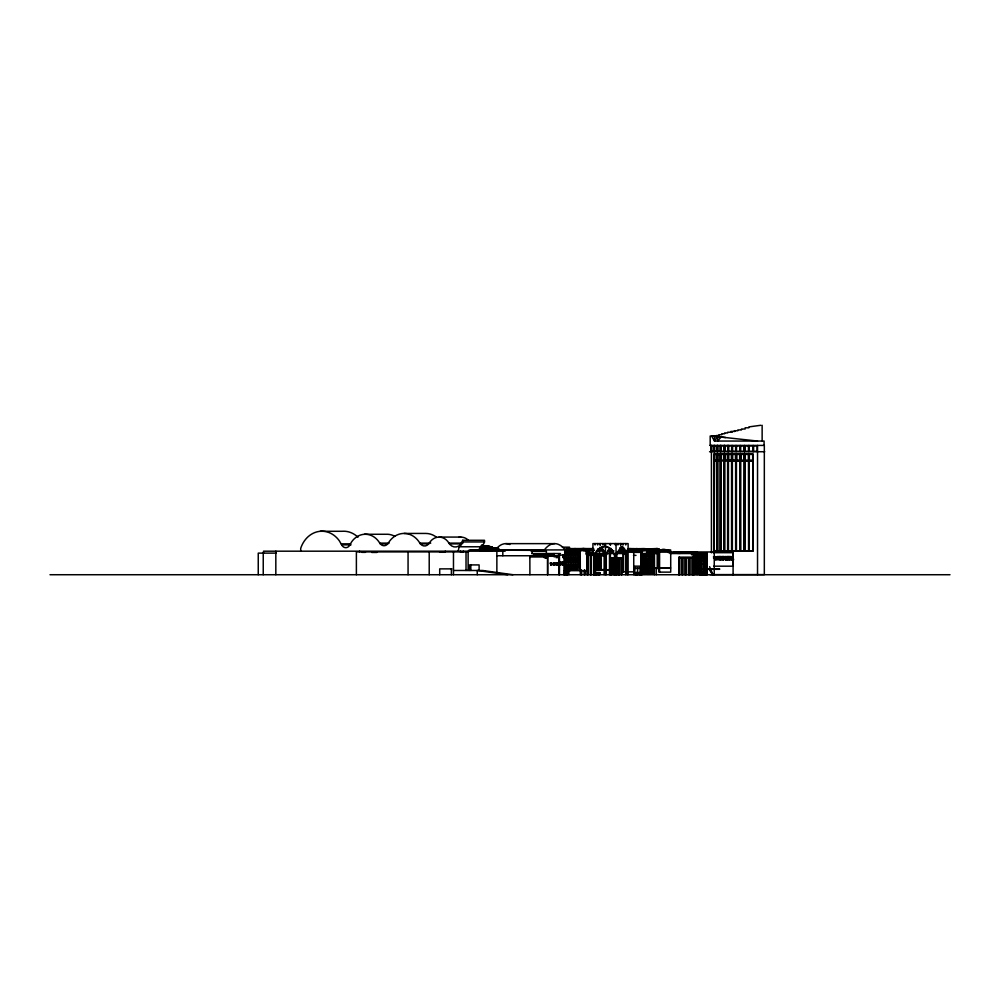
<?xml version="1.0" encoding="UTF-8"?>
<svg xmlns="http://www.w3.org/2000/svg" width="1000" height="1000" viewBox="0 0 1000 1000"><rect width="100%" height="100%" fill="white"/><g stroke="black" fill="none" stroke-linecap="round" stroke-linejoin="round"><path stroke-width="1.5" d="M694.675 574.725L694.675 553.15L701.988 552.712L701.988 573.35M696.175 574.725L696.175 553.062M697.663 574.725L697.663 552.975M699.125 574.725L699.125 552.888M700.575 574.725L700.575 552.8M564.163 564.062L564.225 564.775L564.15 562.25M564.438 564.9L564.45 562.25L564.225 564.725M720.775 436.987L717.688 436.7L717.65 441.05L721.062 437.062L725.662 437.512M563.513 564.388L563.575 562.3M563.2 562.487C563.987 567.837 558.913 561.45 563.875 562.3C563.825 566.525 564.562 562.2 564.075 562.375M562.837 563.8L562.188 564.888M486.213 550.837C484.225 542 494.188 547.888 497.537 550.887M564.1 562.825L564.15 563.713M562.3 562.55L562.638 564.462M563.2 564.6L564.513 564.725M717.85 556.775L717.237 556.775M713.825 558.288L713.525 556.763M727.125 559.525L728.288 559.7M727.375 559.525C727.862 554.288 725.562 563.075 727.375 557.513M720.337 557.788L720.588 557.05M729.412 559.7L728.337 558.9M554.45 564.862L554.25 564.075M560.112 564.712L561.6 564.138L560.737 562.312M713.562 556.85L714.638 556.675L714.188 557.337M730.625 556.775L729.925 556.525L730.037 559.7L729.038 556.6M732.163 556.775L732.412 559.175M732.412 556.775L731.725 556.6L731.8 559.462M715.125 559.575L716.637 559.625M715.375 559.575L715.312 556.6L715.062 559.625M718.9 556.775L718.062 559.763L717.4 556.6L717.712 559.7L719 559.412L719.163 556.663M720.925 559.65C717.463 561.838 720.65 551.688 719.5 559.7M721.137 559.625L721.85 556.525L721.7 559.7M723.45 559.625C720.775 552.25 725.65 563.362 721.75 558.9M723.65 559.575L723.675 556.763M725.5 559.575L726.175 559.7L725.438 559.625L725.438 556.525C727.5 555.988 726.312 560.788 726.087 556.6M727.125 557.513L727.05 559.7C731 550.25 726.675 566.475 727.825 556.525L726.938 556.525L726.5 558.475M731.975 559.7L731.975 556.6M721.888 559.575L722 558.9M723.787 556.763L723.863 559.7M728.475 559.575L728.6 558.9M727.75 556.763L727.575 559.7M556.175 564.837L557.6 565.025M727.237 556.638L726.75 558.475M553.387 563.088L553.462 564.975M553.587 563.088L553.587 563.737M553.25 564.888L553.587 564.075M554.575 563.088L554.837 564.975L554.175 564.975M554.775 563.088L554.25 563.737M458.162 551.188L459.15 546.775A9.363 7.938 -90 0 0 462.75 541.95L462.75 540.288L484.5 540.288L484.5 541.95A9.363 7.938 -90 0 1 480.9 546.775L479.913 551.188M550.7 564.875L551.225 563.325M550.7 563.325L550.862 564.875M722.138 557.325L722.412 558.462M722.113 558.462L722.387 557.325M728.725 557.325L729 558.462M728.7 558.462L728.975 557.325M731.475 559.15L730.375 559.175L730.188 556.6L729.788 559.7M729.5 559.538L733.575 559.85L733.2 559.175M733.538 559.038L732.163 559.175M713.787 558.138L714.6 558.138M713.562 558.362L714.688 558.038M462.75 540.288L460.487 544.625A9.125 7.738 90 0 1 449.888 544.425L448.938 543.125A14.188 12.038 90 0 0 429.237 543.125L428.65 543.95A6.75 5.725 -90 0 1 420.45 543.95L419.862 543.125A22.75 19.288 -90 0 0 388.275 543.125L387.75 543.875A6.138 5.2 -90 0 1 380.3 543.875L379.762 543.125A20.838 17.675 -90 0 0 351.562 541.962L349.9 544.85A5.55 4.7 -90 0 1 345.8 547.675A5.55 4.7 -90 0 1 341.7 544.85L339.263 540.725A26.8 22.725 -90 0 0 300.712 548.325L300.712 551.188M556.475 564.1L557.337 563.688L556.475 563.775M557.55 562.95L556.175 563.112M720.612 559.025L720.475 558.337M593.75 550.475L565.638 550.487L566.737 548.575L593.7 548.575M712.95 574.725L713.625 574.725M720.462 557.775L720.337 557.05M550.35 563.325L551.838 563.413M573.55 550.475L574.913 548.575L578.638 549.525M720.775 559.575L720.825 556.737M562.475 564.375L562.562 562.55M479.012 549.925L494.263 548.475L490.575 546.763L480.138 547.762L483.762 546.925L495.4 549.2L494.288 549.375L493.062 547.825L479.875 548.5L491.225 550.025L494.875 550.188L495.4 549.2L491.225 547.775M581.388 550.475L583.025 548.575L592.038 549.05L581.388 550.475L566.737 548.575L567.3 549.062M589.15 550.475L590.062 549.05L593.038 548.888M562.788 562.413L562.712 564.438L562.025 563.8M562.075 562.413L562.7 564.875M717.688 436.7L722.325 437.15L717.688 436.7L714.513 441.05L711.612 436.037L716.225 436.475M716.538 559.525L716.688 556.912L715.15 556.775M720.75 558.038L720.675 559.65M721 558.038L720.387 556.525M495.262 550.163L496.5 550.013L494.875 550.188C491.05 545.887 483.15 543.812 480.712 550.65L486.287 549.15L490.35 550.462M620.575 549.05L619.163 550.475L623.488 550.475M728.962 556.737L729.925 559.625M713.775 558.4L713.775 556.763M723.4 559.575L723.337 556.525L724.112 556.525L724.062 559.575M725.688 559.7L725.688 556.6M633.413 550.475L636.737 548.575L641.4 549.525M561.013 564.75L561.075 562.425M722.575 559.625L722.525 558.9M729.163 559.625L729.112 558.9M720.475 559.163L720.325 558.312M497.55 548.513L492.275 547.913L498.938 548.513L491.188 548.513M712.537 574.725L713.2 574.725M485.387 546.4L486.625 545.812C493 547.15 481.7 545.237 480.138 547.762L485.462 545.95L488.938 546.475L484.325 546.2L481.037 547.55M480.925 547.85L485.462 545.95L488.938 546.475L486.625 545.812L481.375 547.2L482.1 547M560.85 564.375L560.975 562.85M716.175 559.15L716.125 557.062M480.95 548.162L483.088 547.475L492.987 548.688L493.062 547.825L489.513 546.788L491.838 547.25L489.625 547.85L486.625 545.812C480.387 546.125 491.275 546.562 493.062 547.825L490.2 547.325M483.2 546.55L487.238 546.05L490.962 547.45L484.275 546.375L485.887 545.925M655.475 549.525L643.812 548.575L627.875 549.05L659.375 549.05L629.475 548.575L631.087 549.05M479.212 549.637L486.375 547.762L494.875 550.188M490.575 546.763L491.163 547.425M642.013 549.05L657.412 548.575L655.438 549.05M589.087 549.625L592.038 549.05M573.025 549.525L583.025 548.575L594.113 549.913M565.638 550.487L574.212 549.05L583.875 549.05M645.975 549.525L657.412 548.575M598.275 550.237L602.638 549.525M627.8 550.237L635.025 549.05L645.612 549.05M715.975 559.175L716.8 558.112L715.975 557.05M495.4 549.2L486.325 548.413L478.862 549.225M482.088 550.475L488.975 550.425M716.012 559.7L717.175 558.112L716.012 556.525M484.325 546.2L488.812 546.362M691.663 553.337L694.675 553.15M693.162 555.925L707.013 555.462M693.162 558.612L707.013 558.212M696.988 553.475L707.013 552.712L707.013 574.725M693.162 561.3L707.013 560.962M693.162 563.987L707.013 563.713M760.812 425.275L748.863 426.9L748.863 427.788L745.138 427.788L745.138 429.012L741.462 429.012L741.462 429.938L737.85 429.938L737.85 430.725L734.338 430.725L734.338 431.4M734.925 431.4L730.95 431.4L730.95 432.225M732.237 432.225L727.688 432.225L727.688 432.95L724.587 432.95L724.587 433.787L721.663 433.787L721.663 434.725L718.925 434.725L718.925 435.538L716.4 435.538M715.938 436.037L710.188 436.037L710.188 445.425M709.938 445.425L764.325 445.425L764.325 574.6L709.987 574.637M711.413 445.863L714.05 445.863M714.375 445.863L717.188 445.863L717.188 451.287L714.375 451.287M717.562 445.863L720.537 445.863L720.537 451.287L717.562 451.287M724.087 445.863L721 445.863L721 451.287L724.087 451.287M727.825 445.863L724.625 445.863L724.625 451.287L727.825 451.287L727.675 445.863M736.45 445.863L739.912 445.863L739.812 451.287L736.45 451.287L736.55 445.863M740.638 445.863L744.15 445.863L744.15 451.287L740.638 451.287L740.713 445.863M711.413 451.287L714.05 451.287M731.725 451.287L728.425 451.287L728.425 445.863L731.725 445.863L731.587 451.287M709.55 451.725L764.712 451.725M717.113 454.412L714.287 454.412L714.287 460.175L717.113 460.175M717.487 454.412L720.462 454.412M720.9 454.412L724.013 454.412M727.75 454.412L724.538 454.412L724.538 460.175L727.75 460.175M731.65 454.412L728.375 454.412L728.375 460.175L731.65 460.175M735.675 454.412L732.362 454.412L732.362 460.175L735.675 460.175M744.062 454.412L740.688 454.412L740.688 460.175L744.062 460.175L743.938 454.412M717.487 460.175L720.462 460.175M720.9 460.175L724.013 460.175M727.887 460.7L753.162 460.7M727.95 460.988L714.125 460.988L714.125 550.625L717.275 550.75L717.275 460.988M728.138 460.988L731.85 460.988M732.1 460.988L735.888 460.988M740.037 460.988L736.213 460.988L736.213 550.763L740.037 550.763M744.725 460.988L748.575 460.988M752.913 550.763L749.087 550.763L749.087 460.988L752.913 460.988L752.862 550.763M320.275 531.287L342.038 531.287A26.8 22.725 -90 0 1 357.975 537.2M404.075 533.438L425.825 533.438A22.75 19.288 -90 0 1 436.5 537.238M364.425 534.275L386.175 534.275A20.838 17.675 -90 0 1 394.812 536.362M439.087 537.075L460.85 537.075M462.75 541.95L484.5 541.95M379.762 543.125L389.087 543.125M419.862 543.125L430.737 543.125M448.938 543.125L462.925 543.125M505.825 543.638L554.725 543.638M341.1 543.837L350.487 543.837M380.275 543.85L387.762 543.85M420.387 543.862L428.713 543.862M449.487 543.875L461.062 543.875M341.7 544.85L351.025 544.85M594.25 574.725L594.25 555.175A16.775 14.225 90 0 1 604.475 546.275L605.262 546.275A15.237 12.925 90 0 1 612.112 550.013M459.15 546.775L480.9 546.775M562.388 547.175L569.513 547.175L569.513 549.35M492.275 547.913L497.962 547.913M601.587 548.575L598.987 548.575L600.1 549.05M566.163 549.062L593.188 549.05M597.863 549.05L602.475 549.05M564.987 549.35L576.362 549.35M578.125 549.612L584.2 549.612L588.55 552.688M534.15 549.837L545.138 549.837M637.275 550.337L637.275 549.763A8.462 7.175 -90 0 1 641.95 549.763L665.837 550.337M598.45 549.963L603.112 549.963M609.338 549.963L610.775 549.963L610.775 550.725M627.1 549.987L670.675 549.987L670.675 550.7L627.1 550.7M534.562 550.15L544.725 550.15M593.625 550.138L583.387 550.725M598.013 550.138L603.088 550.138M607.987 550.138L612.375 550.138M598.325 550.475L602.863 550.475M608.85 550.475L611.838 550.475L609.325 549.9M627.775 550.475L646.025 550.337M664.087 550.337L668.775 550.337L668.775 552.475M714.125 550.625L714.538 460.988M586.825 550.725L593.5 550.725M596.487 550.725L603.713 550.725M607.95 550.725L613.837 550.725M717.062 453.888L717.087 551.05L753.188 551.05L753.162 453.888L713.913 453.888L713.913 550.913L714.338 453.888M727.95 550.763L716.862 550.75L716.862 460.988M728.138 550.763L731.85 550.763M732.1 550.763L735.888 550.763M744.275 550.763L740.425 550.763L740.425 460.988L744.275 460.988L744.112 550.763M531.475 551.188L546.388 551.188L546.388 553.538M617.7 551.45L623.138 551.45M626.975 551.45L642.5 551.45M468.587 551.9L356.388 551.9L356.388 574.725M588.55 552.087L583.737 549.612M613.025 552.013L610.025 552.013L610.025 553.538M617.312 552.013L623.538 552.013L623.538 571.85M627.737 552.013L633.75 552.013L633.737 574.725M674.075 551.975L714.25 551.975L714.25 574.725M361.825 552.35L365.462 552.35M439.6 552.263L444.538 552.263M668.763 552.212L689.237 552.212M371.737 552.45L377.013 552.45M668.025 552.475L697.862 552.475M586.025 552.688L593.825 552.688M713.15 552.688L733.25 552.688M276.363 553.125L258.25 553.125L258.25 574.725M564.725 553.237L578.975 553.237M531.663 553.538L560.462 553.538M585.975 553.538L623.062 553.538L623.062 571.85L633.75 571.85M642.175 553.538L658.925 553.538L658.925 572.137L670.713 572.137L670.713 552.137L646.6 552.137L646.775 574.288L651.112 574.288L651.112 553.725M670.037 553.538L693.725 553.538L693.725 574.725M641.513 553.725L654.013 553.725L654.013 574.288L652.562 574.288L652.562 553.725M533.575 554.462L554.075 554.462M586.138 554.575L594.362 554.575L594.362 574.725M594.05 554.938L606.275 554.938L606.275 574.725M534.625 555.087L553.663 555.087M564.237 555.087L558.25 555.087L558.25 556.275M594.25 555.175L595.05 555.175A16.775 14.225 90 0 1 605.262 546.275M600 547.275A20.438 10.838 -90 0 1 604.138 555.175L606.337 555.175A15.788 13.388 -90 0 1 611.337 548.513M604.475 546.275A15.237 12.925 -90 0 1 614.525 555.175L615.312 555.175A21.2 11.238 90 0 1 615.612 554.212M627.25 574.725L627.25 555.175L625.75 555.175A17.5 14.837 90 0 0 619.65 548M594 555.325L587.15 555.325L587.15 574.725M633.488 555.388L634.362 555.388M635.2 555.388L635.988 555.388M564.725 555.487L578.975 555.487M496.863 555.75L544.212 555.75M553.95 555.913L558.212 555.913M563.513 555.913L564.7 555.913L564.575 574.725M594.025 555.938L604.812 555.938M558.85 556.275L547.375 556.275L547.375 556.962M642.438 556.287L654.013 556.287M721 556.638L718.487 556.525L718.413 559.087L717.6 558.362M721.85 556.525L722.7 556.525M728.45 556.525L729.287 556.525M732.5 556.525L731.8 556.775M544.1 556.737L547.388 556.737M717.15 556.6L717.925 556.6L718.2 559.2L718.812 556.775M719.575 556.775L718.562 556.775M724.112 556.6L723.425 556.763M529.9 556.962L547.537 556.962M713.787 557.075L714.638 557.163M715.512 557.05L716.225 557.05M719.7 557.05L720.85 557.25M713.787 557.438L714.038 557.075M726.725 559.7L725.85 557.513L726.475 559.7M555.975 557.6L558.25 557.6M563.663 557.6L563.513 555.087M564.725 557.75L578.975 557.75M713.787 557.725L714.438 557.825M714.188 557.825L714.412 556.675M719.7 557.788L720.588 557.788M616.462 558.4L616.538 574.725M719.7 558.312L720.575 558.312M642.438 558.862L654.013 558.862M715.512 559.175L716.225 559.175M719.7 559.175L720.575 559.175M594.025 559.362L601.213 559.362M564.725 560.013L578.975 560.013M642.438 561.438L654.013 561.438M564.725 562.275L578.975 562.275M560.337 564.812L560.075 562.375L560.075 564.812M561.775 562.413L563.488 562.4L563.462 564.8M594.025 562.775L601.213 562.775M553.2 564.975L553.263 563.088M551.8 563.337L551.062 563.325L551.225 564.875M556.475 563.288L557.625 562.863M553.387 563.737L554.45 563.737L554.175 562.975M642.438 564.012L654.013 564.012M553.387 564.075L554.45 564.075L554.375 564.975M560.388 564.4L561.337 564.025L560.712 562.725M563.962 564.637L578.975 564.538M556.475 564.663L557.55 564.663M594.025 566.2L601.213 566.2M713.763 566.188L733.25 566.188M642.438 566.575L654.013 566.575M564.725 566.8L578.975 566.8M451.925 568.875L439.7 568.875L439.7 574.725M697.087 568.9L719.613 568.9M609.487 569.113L610.388 569.113M642.438 569.15L645.337 569.15M646.775 569.15L651.112 569.15M652.562 569.15L654.013 569.15M697.087 569.312L719.613 569.312M594.025 569.612L604.812 569.612M594.038 569.862L612.325 569.862L594.038 570.337M453.475 570.475L482.575 570.475L512.925 574.725M564.312 570.662L587.263 570.662L587.263 549.875L469.075 550.05L469.075 551.188M564.45 570.988L569.837 570.988M642.438 571.725L645.337 571.725M646.775 571.725L651.112 571.725M652.562 571.725L654.013 571.725M567.537 572.575L564.462 572.775L566.55 572.913M599.675 572.762L595.6 572.762L595.662 574.525L599.675 574.525M638.65 572.575L635.625 572.575L635.625 574.725M639.175 572.575L640.1 572.575L640.1 574.725L640.15 566.163L634.8 566.163L634.8 574.725M699.613 572.737L705.537 572.737M595.662 572.9L596.163 574.513M596.562 572.863L598.7 572.863M599.6 572.9L599.138 574.513M636.7 572.788L638.65 572.913M700.7 572.875L700.7 574.5M700.962 572.837L702.575 572.875L702.575 574.5L699.613 574.5M563.587 574.525L567.537 574.525M635.737 574.538L639.975 574.538M702.962 574.587L705.537 574.5M50 574.725L950 574.725M713.913 550.913L717.487 551.05L717.487 453.888M602.013 548.725L598.987 548.575L601.613 548.763M566.737 548.575L575.625 549.05M629.475 548.575L638.987 550.125M719.175 436.788L714.538 436.35L714.513 441.05L764.087 441.05L764.087 445.425M711.612 436.037L757.513 441.05M561.263 562.375L560.125 562.513M507.625 574.725L477.262 570.475L477.262 574.725M483.088 547.475L482.013 547.275L488.825 546.487L486.675 546.1M509.862 544.538L509.613 544.412A33.4 17.7 -90 0 0 503.925 543.837L502.038 544.412A33.4 17.7 -90 0 0 495.163 550.388M731.413 559.7L731.538 559.038M584.2 549.612L587.475 552.688M730.013 556.775L730.713 556.6L730.625 559.175M726.175 559.625L726.1 557.513M489.625 547.85L491.712 550.9M712.887 574.587L708.725 568.587L712.962 574.55L709.6 566.675M550.262 562.888L550.788 565.025M733.263 559.738L733.325 559.038M564.4 562.825L564.438 563.713M762.138 425.275L762.138 440.725M757.537 445.425L757.537 574.6M753.188 445.425L753.2 451.725M749.137 460.988L749.137 550.763M748.863 445.425L748.838 451.725M748.787 453.888L748.863 551.05M748.475 460.988L748.575 550.763L744.725 550.763L744.837 460.988M744.963 445.863L744.963 451.287M744.55 551.05L744.55 453.888L744.45 551.05M744.075 445.863L744.075 451.287M740.812 454.412L740.812 460.175M740.588 460.988L740.588 550.763M740.238 445.425L740.312 451.725M740.15 453.888L740.312 551.05M740.1 460.7L740.1 551.05M739.825 460.988L739.825 550.763M739.663 454.412L739.663 460.175M736.637 454.412L736.637 460.175M736.425 460.988L736.425 550.763M736.025 445.425L736.15 451.725M736.15 453.888L736.15 551.05M735.938 453.888L735.938 551.05M735.638 445.863L735.638 451.287M735.625 460.988L735.625 550.763M735.462 454.412L735.462 460.175M733.088 552.688L733.088 574.725M732.825 552.688L732.825 566.188M732.487 445.863L732.487 451.287M732.575 454.412L732.575 460.175M732.362 460.988L732.362 550.763M732.1 453.888L732.1 551.05M731.825 453.888L731.838 551.05M731.55 460.988L731.55 550.763M731.375 454.412L731.375 460.175M728.562 445.863L728.562 451.287M728.65 454.412L728.65 460.175M728.45 460.988L728.45 550.763M728.05 445.425L728.188 451.725M728.188 453.888L728.188 551.05M728.025 445.425L728.025 451.725M727.85 453.888L727.887 551.05M727.613 460.988L727.613 550.763M727.412 454.412L727.412 460.175M724.788 445.863L724.788 451.287M724.875 454.412L724.875 460.175M724.675 460.988L724.675 550.763M724.438 445.425L724.438 451.725M724.438 453.888L724.438 551.05M724.275 445.425L724.237 451.725M723.9 445.863L723.9 451.287M723.825 460.988L723.825 550.763M723.65 454.412L723.65 460.175M721.2 445.863L721.2 451.287M721.275 454.412L721.275 460.175M721.087 460.988L721.087 550.763M720.863 445.425L720.863 451.725M720.863 453.888L720.863 551.05M720.662 445.425L720.612 451.725M720.713 460.988L720.638 550.763M720.487 453.888L720.462 551.05M720.288 445.863L720.288 451.287M720.238 460.988L720.238 550.763M720.062 454.412L720.062 460.175M719.95 557.05L719.95 557.788M719.95 558.312L719.95 559.175M717.875 454.412L717.875 460.175M717.8 445.863L717.8 451.287M717.7 460.988L717.7 550.763M717.487 445.425L717.487 451.725M717.225 445.425L717.237 451.725M716.912 445.863L716.912 451.287M716.7 454.412L716.7 460.175M715.763 557.05L715.763 559.175M714.638 445.863L714.638 451.287M714.7 454.412L714.7 460.175M714.338 445.425L714.338 451.725M714.05 445.425L714.062 451.725M713.763 445.863L713.763 451.287M711.7 445.863L711.7 451.287M711.425 445.425L711.425 552.825M711.137 445.425L711.137 451.725M706.862 552.712L706.862 574.725M706.737 552.712L706.737 574.725M706.05 552.712L706.05 574.725M705.713 574.7L705.713 572.55L699.45 572.55L699.45 574.7M705.512 572.55L705.512 574.7M704.987 552.712L704.987 574.725M704.538 574.5L704.538 572.737L702.962 572.837L702.9 574.663M704.362 572.55L704.362 574.7M704.3 572.55L704.287 574.7M703.612 552.712L703.612 574.725M702.788 572.737L702.8 574.688M701.188 572.875L701.2 574.5M699.812 572.737L699.812 574.5M699.638 572.55L699.638 574.7M693.275 574.725L693.275 557.15L678.8 557.15L678.8 574.725M692.913 574.725L692.913 557.8L679.112 557.8L679.112 574.725M692.675 557.15L692.675 574.725M691.975 551.975L691.975 555.013M691.988 557.8L691.988 574.725M690.55 551.975L690.55 553.538M690.05 557.8L690.05 574.725M689.312 557.8L689.312 574.725M688.388 557.8L688.388 574.725M686.112 557.8L686.112 574.725M685.725 557.8L685.725 574.725M684.85 557.8L684.85 574.725M682.837 557.8L682.837 574.725M682.45 557.8L682.45 574.725M681.862 557.8L681.862 574.725M679.825 551.975L679.825 553.538M679.712 557.8L679.712 574.725M679.388 557.15L679.388 574.725M678.088 552.212L678.088 553.538M659.587 552.137L659.587 572.137M658.35 553.538L658.35 568.675M657.212 553.538L657.212 568.675M656.312 568.362L656.312 574.725M654.463 553.538L654.463 574.725M649.675 553.725L649.675 574.288M648.225 553.725L648.225 574.288M645.337 553.725L645.337 574.288L642.438 574.288L642.438 553.725M643.888 553.725L643.888 574.288M642.175 551.45L642.175 574.725M641.95 549.763L641.925 550.7M641.3 551.45L641.3 574.725M640.888 574.725L640.888 552.375L632.562 552.375L632.562 551.45M640.462 551.45L640.462 552.375M639.788 572.575L639.788 574.725M639.663 572.775L639.663 574.538M637.587 568.362L637.587 574.725M637.137 572.913L637.15 574.525M636.862 572.575L636.862 574.725M636.7 572.575L636.688 574.725M636.55 572.575L636.55 574.725M636.05 572.775L636.05 574.538M635.938 572.575L635.938 574.725M628.112 574.725L628.112 543.587L592.925 543.587L592.925 554.487M625.75 543.587L625.75 544.987M625.75 574.725L625.75 555.175A17.688 9.375 90 0 0 621.087 546.7M623.138 543.587L623.138 544.987M621.912 574.725L621.912 557.788L610.7 557.788L610.7 574.725M621.475 574.725L621.475 558.4L616.763 558.4L616.763 574.725M621.2 558.4L621.2 574.725M620.675 543.587L620.675 544.987M620.525 543.587L620.525 544.987M619.288 558.4L619.288 574.725M619.012 558.4L619.012 574.725M618.763 558.4L618.763 574.725M617.925 543.587L617.925 544.987M617.013 574.725L616.825 555.175A21.2 11.238 -90 0 1 622.038 546.275A17.688 9.375 90 0 1 627.25 555.175M616.038 543.587L616.038 574.725M615.612 543.587L615.612 544.987M615.312 543.587L615.312 544.987M615.312 574.725L615.312 555.175A15.237 12.925 90 0 0 614.825 554.025M614.525 555.175L614.525 574.725M614.35 574.725L614.35 558.4L614.275 574.725M613.9 574.725L614.062 558.4L611.675 558.4L611.675 574.725M611.85 558.4L611.85 574.725M611.5 557.788L611.5 574.725M610.55 543.587L610.55 544.987M610.388 553.538L610.388 574.725M610.237 543.587L610.237 544.987M609.487 553.538L609.487 574.725M606.013 555.938L606.013 569.612M605.475 543.587L605.475 574.725M605.175 543.587L605.175 544.987M604.138 555.175L604.138 574.725M602.875 543.587L602.875 544.987M601.25 553.538L601.25 554.938M601.213 555.938L601.213 569.612M600.262 543.587L600.262 544.987M600.112 543.587L600.112 544.987M600.013 555.938L600.013 569.612M599.788 574.712L599.788 572.562L595.487 572.562L595.487 574.712M599.525 572.762L599.562 574.712M599.462 550.725L599.462 553.538M598.812 555.938L598.812 569.612M598.775 572.562L598.675 574.712M598.638 572.762L598.638 574.712M598.462 572.9L598.462 574.513M597.65 543.587L597.65 544.987M597.625 555.938L597.625 569.612M596.975 572.9L596.975 574.513M596.688 572.562L596.688 574.712M596.425 555.938L596.425 569.612M596.525 572.562L596.512 574.712M596.362 572.562L596.362 574.712M595.8 572.562L595.8 574.712M595.225 555.938L595.225 569.612M595.05 543.587L595.05 544.987M595.05 574.725L595.05 555.175A23.863 12.65 90 0 1 596.087 552.45M594.038 553.538L594.038 574.725M593.6 555.325L593.6 574.725M591.025 555.325L591.025 574.725M590.825 555.325L590.825 574.725M590.625 555.325L590.625 574.725M590.438 555.325L590.438 574.725M587.938 555.325L587.938 574.725M587.75 555.325L587.75 574.725M587.55 555.325L587.55 574.725M585.988 549.875L585.988 550.638M584.875 570.25L584.875 574.725M584.637 570.25L584.637 574.725M584.225 570.25L584.275 574.725M581.688 570.25L581.688 574.725M581.275 570.075L581.275 574.725M580.212 549.875L580.325 574.725M580 549.875L580 550.638M577.2 550.975L577.2 569.062M575.413 550.975L575.413 569.062M573.638 550.975L573.638 569.062M571.85 550.975L571.85 569.062M570.075 550.975L570.075 569.062M568.888 570.988L568.888 574.725M568.288 550.975L568.288 569.062M567.513 572.775L567.475 574.725M566.7 572.775L566.737 574.725M566.512 550.975L566.512 569.062M566.575 572.575L566.55 574.525M565.05 572.913L565.05 574.525M564.763 572.575L564.763 574.725M564.1 555.087L564.1 574.725M563.175 562.3L563.175 564.8M562.788 555.087L562.788 557.6M560.65 562.725L560.65 564.4M559.462 555.087L559.462 574.725M558.85 555.087L558.85 574.725M554.637 562.925L554.637 564.975M554.45 555.913L554.45 556.737M553.987 553.538L553.95 556.737M547.7 556.275L547.7 574.725M547.537 556.275L547.537 574.725M546.075 555.087L546.075 558.112M545.7 555.087L545.7 558.112M545.087 555.087L545.087 558.112M544.1 555.75L544.1 557.6M536.413 549.875L536.413 550.638M532.05 550.05L532.05 553.538M530.425 549.875L530.425 550.638M530.025 555.75L530.025 557.6M529.862 555.75L529.9 574.725M505.125 550.05L505.125 551.188L263.512 551.188L263.512 553.125M502.812 551.188L502.812 555.75M496.863 551.188L496.863 573.275M479.113 570.475L479.113 564.913L469.462 564.913L469.462 570.475M470.825 564.913L470.825 570.475M470.438 550.05L544.062 550.388A33.4 17.7 -90 0 1 550.938 544.412L552.825 543.837A33.4 17.7 90 0 1 558.513 544.412L560.35 545.375A33.4 17.7 -90 0 1 565.388 550.388M468.125 551.188L468.125 570.475M466.025 551.9L466.025 570.475M463.375 551.188L463.375 552.087L460.45 552.087L460.45 551.188M453.475 551.9L453.475 574.725M451.4 568.875L451.4 574.725M445.238 551.188L445.238 551.9M429.212 551.9L429.212 574.725M408.062 551.9L408.062 574.725M359.613 551.188L359.613 551.9M275.825 551.188L275.825 574.725M263.238 553.125L263.238 574.725M458.925 537.263A14.188 12.038 -90 0 1 468.025 539.875M482.25 544.625A9.125 7.738 -90 0 1 481.075 545.662M621.45 548.65A17.5 14.837 -90 0 1 623.212 550.175M624.012 551.05A17.5 14.837 -90 0 1 625.438 553M626.062 554.062A17.5 14.837 -90 0 1 626.613 555.175M596.475 551.613A23.863 12.65 90 0 1 596.888 550.8M597.312 550.025A23.863 12.65 90 0 1 597.762 549.3M601.325 547.275A20.438 10.838 -90 0 1 605.475 555.175A15.788 13.388 -90 0 1 610.475 548.513M612.9 550.9A15.237 12.925 90 0 1 613.612 551.875M661.938 549.513A8.462 7.175 -90 0 1 665.837 549.763M563.913 564.038L563.312 563.7L563.913 564.038M556.4 564.837L556.337 562.95L556.4 564.837M735.763 445.863L732.362 445.863L732.362 451.287L735.763 451.287L735.763 445.863M748.45 445.863L744.912 445.863L744.912 451.287L748.45 451.287L748.45 445.863M752.775 445.863L749.25 445.863L749.25 451.287L752.775 451.287L752.763 445.863M757.125 445.863L753.612 445.863L753.612 451.287L757.125 451.287L757.125 445.863M739.825 454.412L736.475 454.412L736.475 460.175L739.825 460.175L739.825 454.412M748.35 454.412L744.987 454.412L745.062 460.175L748.35 460.175L748.35 454.412M752.688 454.412L749.338 454.412L749.362 460.175L752.688 460.175L752.663 454.412M578.975 550.975L564.725 550.975L564.725 569.062L578.975 569.062L578.975 550.975M577.487 554.75L564.95 555.312L577.487 554.75M577.487 559.725L564.95 560.312L577.487 559.725M577.487 564.712L564.95 565.262L577.487 564.712M670.487 567.962L634.15 568.362L670.487 567.962M744.55 451.725L744.55 445.425L744.513 451.725M732.1 451.725L732.1 445.425L731.975 451.725M724.1 551.05L724.1 453.888L724.062 551.05M700.987 574.7L700.987 572.55L700.863 574.7"/></g></svg>
